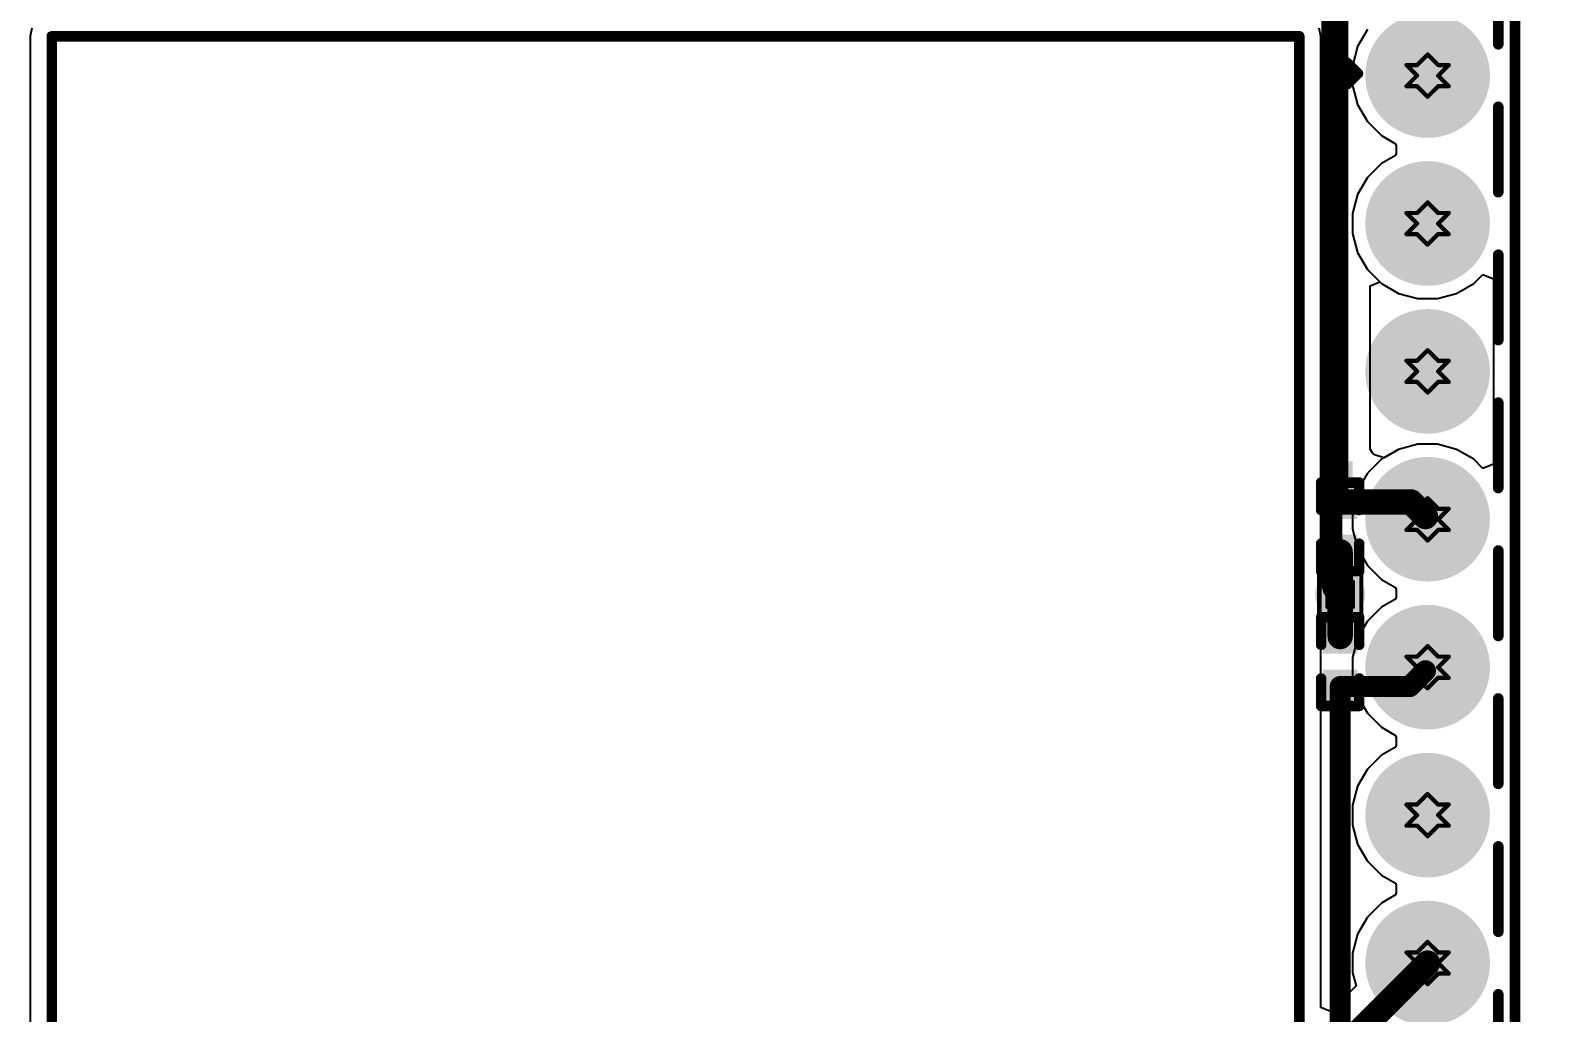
# Model space of a CAD drawing. Header units: inches. Extents: x 0 to 355, y -10 to 78.
# Drawn here: x 54.39 to 72.6, y 12.44 to 24.26 of the extents above; entities that cross this region are included whole.
import ezdxf

# ---------------------------------------------------------------- set-up
doc = ezdxf.new("R2010")
doc.units = ezdxf.units.IN
for name, color, linetype in [('Board Outline', 216, 'Continuous'), ('Bottom Layer', 5, 'Continuous'), ('Bottom Solder', 6, 'Continuous'), ('Drill Drawing', 1, 'Continuous'), ('Multi-Layer', 9, 'Continuous'), ('Pad Holes', 156, 'Continuous'), ('Top Layer', 1, 'Continuous'), ('Top Overlay', 2, 'Continuous'), ('Top Paste', 8, 'Continuous'), ('Top Solder', 216, 'Continuous'), ('Via Holes', 16, 'Continuous')]:
    doc.layers.add(name, color=color, linetype=linetype)
doc.styles.add('Arial', font='', dxfattribs={"height": 0.2})
doc.styles.get('Arial').set_extended_font_data('Arial')

# ---------------------------------------------------------------- blocks, each defined once
blk = doc.blocks.new('PAW3395DM_21')
at = {"layer": 'Bottom Layer'}
h = blk.add_hatch(color=5, dxfattribs=at)
edge = h.paths.add_edge_path()
edge.add_arc((-5.35, 6.675), 0.7, 0, 360)
h = blk.add_hatch(color=5, dxfattribs=at)
edge = h.paths.add_edge_path()
edge.add_arc((5.35, 5.785), 0.7, 0, 360)
h = blk.add_hatch(color=5, dxfattribs=at)
edge = h.paths.add_edge_path()
edge.add_arc((-5.35, 4.895), 0.7, 0, 360)
h = blk.add_hatch(color=5, dxfattribs=at)
edge = h.paths.add_edge_path()
edge.add_arc((5.35, 4.005), 0.7, 0, 360)
h = blk.add_hatch(color=5, dxfattribs=at)
edge = h.paths.add_edge_path()
edge.add_arc((-5.35, 3.115), 0.7, 0, 360)
h = blk.add_hatch(color=5, dxfattribs=at)
edge = h.paths.add_edge_path()
edge.add_arc((5.35, 2.225), 0.7, 0, 360)
h = blk.add_hatch(color=5, dxfattribs=at)
edge = h.paths.add_edge_path()
edge.add_arc((-5.35, 1.335), 0.7, 0, 360)
h = blk.add_hatch(color=5, dxfattribs=at)
edge = h.paths.add_edge_path()
edge.add_arc((5.35, 0.445), 0.7, 0, 360)
h = blk.add_hatch(color=5, dxfattribs=at)
edge = h.paths.add_edge_path()
edge.add_arc((-5.35, -0.445), 0.7, 0, 360)
h = blk.add_hatch(color=5, dxfattribs=at)
edge = h.paths.add_edge_path()
edge.add_arc((5.35, -1.335), 0.7, 0, 360)
h = blk.add_hatch(color=5, dxfattribs=at)
edge = h.paths.add_edge_path()
edge.add_arc((-5.35, -2.225), 0.7, 0, 360)
h = blk.add_hatch(color=5, dxfattribs=at)
edge = h.paths.add_edge_path()
edge.add_arc((5.35, -3.115), 0.7, 0, 360)
h = blk.add_hatch(color=5, dxfattribs=at)
edge = h.paths.add_edge_path()
edge.add_arc((-5.35, -4.005), 0.7, 0, 360)
h = blk.add_hatch(color=5, dxfattribs=at)
edge = h.paths.add_edge_path()
edge.add_arc((5.35, -4.895), 0.7, 0, 360)
h = blk.add_hatch(color=5, dxfattribs=at)
edge = h.paths.add_edge_path()
edge.add_arc((-5.35, -5.785), 0.7, 0, 360)
h = blk.add_hatch(color=5, dxfattribs=at)
edge = h.paths.add_edge_path()
edge.add_arc((5.35, -6.675), 0.7, 0, 360)
at = {"layer": 'Bottom Solder'}
h = blk.add_hatch(color=6, dxfattribs=at)
edge = h.paths.add_edge_path()
edge.add_arc((-5.35, 6.675), 0.75, 0, 360)
h = blk.add_hatch(color=6, dxfattribs=at)
edge = h.paths.add_edge_path()
edge.add_arc((5.35, 5.785), 0.75, 0, 360)
h = blk.add_hatch(color=6, dxfattribs=at)
edge = h.paths.add_edge_path()
edge.add_arc((-5.35, 4.895), 0.75, 0, 360)
h = blk.add_hatch(color=6, dxfattribs=at)
edge = h.paths.add_edge_path()
edge.add_arc((5.35, 4.005), 0.75, 0, 360)
h = blk.add_hatch(color=6, dxfattribs=at)
edge = h.paths.add_edge_path()
edge.add_arc((-5.35, 3.115), 0.75, 0, 360)
h = blk.add_hatch(color=6, dxfattribs=at)
edge = h.paths.add_edge_path()
edge.add_arc((5.35, 2.225), 0.75, 0, 360)
h = blk.add_hatch(color=6, dxfattribs=at)
edge = h.paths.add_edge_path()
edge.add_arc((-5.35, 1.335), 0.75, 0, 360)
h = blk.add_hatch(color=6, dxfattribs=at)
edge = h.paths.add_edge_path()
edge.add_arc((5.35, 0.445), 0.75, 0, 360)
h = blk.add_hatch(color=6, dxfattribs=at)
edge = h.paths.add_edge_path()
edge.add_arc((-5.35, -0.445), 0.75, 0, 360)
h = blk.add_hatch(color=6, dxfattribs=at)
edge = h.paths.add_edge_path()
edge.add_arc((5.35, -1.335), 0.75, 0, 360)
h = blk.add_hatch(color=6, dxfattribs=at)
edge = h.paths.add_edge_path()
edge.add_arc((-5.35, -2.225), 0.75, 0, 360)
h = blk.add_hatch(color=6, dxfattribs=at)
edge = h.paths.add_edge_path()
edge.add_arc((5.35, -3.115), 0.75, 0, 360)
h = blk.add_hatch(color=6, dxfattribs=at)
edge = h.paths.add_edge_path()
edge.add_arc((-5.35, -4.005), 0.75, 0, 360)
h = blk.add_hatch(color=6, dxfattribs=at)
edge = h.paths.add_edge_path()
edge.add_arc((5.35, -4.895), 0.75, 0, 360)
h = blk.add_hatch(color=6, dxfattribs=at)
edge = h.paths.add_edge_path()
edge.add_arc((-5.35, -5.785), 0.75, 0, 360)
h = blk.add_hatch(color=6, dxfattribs=at)
edge = h.paths.add_edge_path()
edge.add_arc((5.35, -6.675), 0.75, 0, 360)
at = {"layer": 'Multi-Layer'}
h = blk.add_hatch(color=9, dxfattribs=at)
edge = h.paths.add_edge_path()
edge.add_arc((-5.35, 6.675), 0.7, 0, 360)
h = blk.add_hatch(color=9, dxfattribs=at)
edge = h.paths.add_edge_path()
edge.add_arc((5.35, 5.785), 0.7, 0, 360)
h = blk.add_hatch(color=9, dxfattribs=at)
edge = h.paths.add_edge_path()
edge.add_arc((-5.35, 4.895), 0.7, 0, 360)
h = blk.add_hatch(color=9, dxfattribs=at)
edge = h.paths.add_edge_path()
edge.add_arc((5.35, 4.005), 0.7, 0, 360)
h = blk.add_hatch(color=9, dxfattribs=at)
edge = h.paths.add_edge_path()
edge.add_arc((-5.35, 3.115), 0.7, 0, 360)
h = blk.add_hatch(color=9, dxfattribs=at)
edge = h.paths.add_edge_path()
edge.add_arc((5.35, 2.225), 0.7, 0, 360)
h = blk.add_hatch(color=9, dxfattribs=at)
edge = h.paths.add_edge_path()
edge.add_arc((-5.35, 1.335), 0.7, 0, 360)
h = blk.add_hatch(color=9, dxfattribs=at)
edge = h.paths.add_edge_path()
edge.add_arc((5.35, 0.445), 0.7, 0, 360)
h = blk.add_hatch(color=9, dxfattribs=at)
edge = h.paths.add_edge_path()
edge.add_arc((-5.35, -0.445), 0.7, 0, 360)
h = blk.add_hatch(color=9, dxfattribs=at)
edge = h.paths.add_edge_path()
edge.add_arc((5.35, -1.335), 0.7, 0, 360)
h = blk.add_hatch(color=9, dxfattribs=at)
edge = h.paths.add_edge_path()
edge.add_arc((-5.35, -2.225), 0.7, 0, 360)
h = blk.add_hatch(color=9, dxfattribs=at)
edge = h.paths.add_edge_path()
edge.add_arc((5.35, -3.115), 0.7, 0, 360)
h = blk.add_hatch(color=9, dxfattribs=at)
edge = h.paths.add_edge_path()
edge.add_arc((-5.35, -4.005), 0.7, 0, 360)
h = blk.add_hatch(color=9, dxfattribs=at)
edge = h.paths.add_edge_path()
edge.add_arc((5.35, -4.895), 0.7, 0, 360)
h = blk.add_hatch(color=9, dxfattribs=at)
edge = h.paths.add_edge_path()
edge.add_arc((-5.35, -5.785), 0.7, 0, 360)
h = blk.add_hatch(color=9, dxfattribs=at)
edge = h.paths.add_edge_path()
edge.add_arc((5.35, -6.675), 0.7, 0, 360)
at = {"layer": 'Pad Holes'}
h = blk.add_hatch(color=7, dxfattribs=at)
edge = h.paths.add_edge_path()
edge.add_arc((-5.35, 6.675), 0.35, 0, 360)
h = blk.add_hatch(color=7, dxfattribs=at)
edge = h.paths.add_edge_path()
edge.add_arc((5.35, 5.785), 0.35, 0, 360)
h = blk.add_hatch(color=7, dxfattribs=at)
edge = h.paths.add_edge_path()
edge.add_arc((-5.35, 4.895), 0.35, 0, 360)
h = blk.add_hatch(color=7, dxfattribs=at)
edge = h.paths.add_edge_path()
edge.add_arc((5.35, 4.005), 0.35, 0, 360)
h = blk.add_hatch(color=7, dxfattribs=at)
edge = h.paths.add_edge_path()
edge.add_arc((-5.35, 3.115), 0.35, 0, 360)
h = blk.add_hatch(color=7, dxfattribs=at)
edge = h.paths.add_edge_path()
edge.add_arc((5.35, 2.225), 0.35, 0, 360)
h = blk.add_hatch(color=7, dxfattribs=at)
edge = h.paths.add_edge_path()
edge.add_arc((-5.35, 1.335), 0.35, 0, 360)
h = blk.add_hatch(color=7, dxfattribs=at)
edge = h.paths.add_edge_path()
edge.add_arc((5.35, 0.445), 0.35, 0, 360)
h = blk.add_hatch(color=7, dxfattribs=at)
edge = h.paths.add_edge_path()
edge.add_arc((-5.35, -0.445), 0.35, 0, 360)
h = blk.add_hatch(color=7, dxfattribs=at)
edge = h.paths.add_edge_path()
edge.add_arc((5.35, -1.335), 0.35, 0, 360)
h = blk.add_hatch(color=7, dxfattribs=at)
edge = h.paths.add_edge_path()
edge.add_arc((-5.35, -2.225), 0.35, 0, 360)
h = blk.add_hatch(color=7, dxfattribs=at)
edge = h.paths.add_edge_path()
edge.add_arc((5.35, -3.115), 0.35, 0, 360)
h = blk.add_hatch(color=7, dxfattribs=at)
edge = h.paths.add_edge_path()
edge.add_arc((-5.35, -4.005), 0.35, 0, 360)
h = blk.add_hatch(color=7, dxfattribs=at)
edge = h.paths.add_edge_path()
edge.add_arc((5.35, -4.895), 0.35, 0, 360)
h = blk.add_hatch(color=7, dxfattribs=at)
edge = h.paths.add_edge_path()
edge.add_arc((-5.35, -5.785), 0.35, 0, 360)
h = blk.add_hatch(color=7, dxfattribs=at)
edge = h.paths.add_edge_path()
edge.add_arc((5.35, -6.675), 0.35, 0, 360)
at = {"layer": 'Top Layer'}
h = blk.add_hatch(color=1, dxfattribs=at)
edge = h.paths.add_edge_path()
edge.add_arc((-5.35, 6.675), 0.7, 0, 360)
h = blk.add_hatch(color=1, dxfattribs=at)
edge = h.paths.add_edge_path()
edge.add_arc((5.35, 5.785), 0.7, 0, 360)
h = blk.add_hatch(color=1, dxfattribs=at)
edge = h.paths.add_edge_path()
edge.add_arc((-5.35, 4.895), 0.7, 0, 360)
h = blk.add_hatch(color=1, dxfattribs=at)
edge = h.paths.add_edge_path()
edge.add_arc((5.35, 4.005), 0.7, 0, 360)
h = blk.add_hatch(color=1, dxfattribs=at)
edge = h.paths.add_edge_path()
edge.add_arc((-5.35, 3.115), 0.7, 0, 360)
h = blk.add_hatch(color=1, dxfattribs=at)
edge = h.paths.add_edge_path()
edge.add_arc((5.35, 2.225), 0.7, 0, 360)
h = blk.add_hatch(color=1, dxfattribs=at)
edge = h.paths.add_edge_path()
edge.add_arc((-5.35, 1.335), 0.7, 0, 360)
h = blk.add_hatch(color=1, dxfattribs=at)
edge = h.paths.add_edge_path()
edge.add_arc((5.35, 0.445), 0.7, 0, 360)
h = blk.add_hatch(color=1, dxfattribs=at)
edge = h.paths.add_edge_path()
edge.add_arc((-5.35, -0.445), 0.7, 0, 360)
h = blk.add_hatch(color=1, dxfattribs=at)
edge = h.paths.add_edge_path()
edge.add_arc((5.35, -1.335), 0.7, 0, 360)
h = blk.add_hatch(color=1, dxfattribs=at)
edge = h.paths.add_edge_path()
edge.add_arc((-5.35, -2.225), 0.7, 0, 360)
h = blk.add_hatch(color=1, dxfattribs=at)
edge = h.paths.add_edge_path()
edge.add_arc((5.35, -3.115), 0.7, 0, 360)
h = blk.add_hatch(color=1, dxfattribs=at)
edge = h.paths.add_edge_path()
edge.add_arc((-5.35, -4.005), 0.7, 0, 360)
h = blk.add_hatch(color=1, dxfattribs=at)
edge = h.paths.add_edge_path()
edge.add_arc((5.35, -4.895), 0.7, 0, 360)
h = blk.add_hatch(color=1, dxfattribs=at)
edge = h.paths.add_edge_path()
edge.add_arc((-5.35, -5.785), 0.7, 0, 360)
h = blk.add_hatch(color=1, dxfattribs=at)
edge = h.paths.add_edge_path()
edge.add_arc((5.35, -6.675), 0.7, 0, 360)
at = {"layer": 'Top Solder'}
h = blk.add_hatch(color=216, dxfattribs=at)
edge = h.paths.add_edge_path()
edge.add_arc((-5.35, 6.675), 0.75, 0, 360)
h = blk.add_hatch(color=216, dxfattribs=at)
edge = h.paths.add_edge_path()
edge.add_arc((5.35, 5.785), 0.75, 0, 360)
h = blk.add_hatch(color=216, dxfattribs=at)
edge = h.paths.add_edge_path()
edge.add_arc((-5.35, 4.895), 0.75, 0, 360)
h = blk.add_hatch(color=216, dxfattribs=at)
edge = h.paths.add_edge_path()
edge.add_arc((5.35, 4.005), 0.75, 0, 360)
h = blk.add_hatch(color=216, dxfattribs=at)
edge = h.paths.add_edge_path()
edge.add_arc((-5.35, 3.115), 0.75, 0, 360)
h = blk.add_hatch(color=216, dxfattribs=at)
edge = h.paths.add_edge_path()
edge.add_arc((5.35, 2.225), 0.75, 0, 360)
h = blk.add_hatch(color=216, dxfattribs=at)
edge = h.paths.add_edge_path()
edge.add_arc((-5.35, 1.335), 0.75, 0, 360)
h = blk.add_hatch(color=216, dxfattribs=at)
edge = h.paths.add_edge_path()
edge.add_arc((5.35, 0.445), 0.75, 0, 360)
h = blk.add_hatch(color=216, dxfattribs=at)
edge = h.paths.add_edge_path()
edge.add_arc((-5.35, -0.445), 0.75, 0, 360)
h = blk.add_hatch(color=216, dxfattribs=at)
edge = h.paths.add_edge_path()
edge.add_arc((5.35, -1.335), 0.75, 0, 360)
h = blk.add_hatch(color=216, dxfattribs=at)
edge = h.paths.add_edge_path()
edge.add_arc((-5.35, -2.225), 0.75, 0, 360)
h = blk.add_hatch(color=216, dxfattribs=at)
edge = h.paths.add_edge_path()
edge.add_arc((5.35, -3.115), 0.75, 0, 360)
h = blk.add_hatch(color=216, dxfattribs=at)
edge = h.paths.add_edge_path()
edge.add_arc((-5.35, -4.005), 0.75, 0, 360)
h = blk.add_hatch(color=216, dxfattribs=at)
edge = h.paths.add_edge_path()
edge.add_arc((5.35, -4.895), 0.75, 0, 360)
h = blk.add_hatch(color=216, dxfattribs=at)
edge = h.paths.add_edge_path()
edge.add_arc((-5.35, -5.785), 0.75, 0, 360)
h = blk.add_hatch(color=216, dxfattribs=at)
edge = h.paths.add_edge_path()
edge.add_arc((5.35, -6.675), 0.75, 0, 360)
at = {"layer": 'Top Overlay', "const_width": 0.127}
for points in [[(-4.5, 8.1), (4.5, 8.1)], [(-4.5, 7.051), (-4.5, 8.1)], [(4.5, 6.161), (4.5, 8.1)], [(-6.315, 6.827), (-6.188, 6.7)], [(-6.315, 6.573), (-6.315, 6.827)], [(-6.315, 6.573), (-6.188, 6.7)], [(-4.5, 5.271), (-4.5, 6.299)], [(4.5, 4.381), (4.5, 5.408)], [(-4.5, 3.491), (-4.5, 4.519)], [(4.5, 2.601), (4.5, 3.629)], [(-4.5, 1.711), (-4.5, 2.739)], [(4.5, 0.821), (4.5, 1.849)], [(-4.5, -0.069), (-4.5, 0.959)], [(4.5, -0.959), (4.5, 0.069)], [(-4.5, -1.849), (-4.5, -0.821)], [(4.5, -2.739), (4.5, -1.711)], [(-4.5, -3.629), (-4.5, -2.601)], [(4.5, -4.519), (4.5, -3.491)], [(-4.5, -5.409), (-4.5, -4.381)], [(4.5, -6.299), (4.5, -5.271)], [(-4.5, -8.1), (-4.5, -6.161)], [(4.5, -8.1), (4.5, -7.051)], [(-4.5, -8.1), (4.5, -8.1)]]:
    blk.add_lwpolyline(points, dxfattribs=at)
at = {"layer": 'Top Overlay', "const_width": 0.0635}
for points in [[(-4.532, 8.1, 1), (-4.468, 8.1, 1)], [(-4.532, 8.1, 1), (-4.468, 8.1, 1)], [(4.468, 8.1, 1), (4.532, 8.1, 1)], [(4.468, 8.1, 1), (4.532, 8.1, 1)], [(-4.532, 7.051, 1), (-4.468, 7.051, 1)], [(-6.347, 6.827, 1), (-6.283, 6.827, 1)], [(-6.347, 6.827, 1), (-6.283, 6.827, 1)], [(-6.22, 6.7, 1), (-6.156, 6.7, 1)], [(-6.22, 6.7, 1), (-6.156, 6.7, 1)], [(-6.347, 6.573, 1), (-6.283, 6.573, 1)], [(-6.347, 6.573, 1), (-6.283, 6.573, 1)], [(-4.532, 6.299, 1), (-4.468, 6.299, 1)], [(4.468, 6.161, 1), (4.532, 6.161, 1)], [(4.468, 5.408, 1), (4.532, 5.408, 1)], [(-4.532, 5.271, 1), (-4.468, 5.271, 1)], [(-4.532, 4.519, 1), (-4.468, 4.519, 1)], [(4.468, 4.381, 1), (4.532, 4.381, 1)], [(4.468, 3.629, 1), (4.532, 3.629, 1)], [(-4.532, 3.491, 1), (-4.468, 3.491, 1)], [(-4.532, 2.739, 1), (-4.468, 2.739, 1)], [(4.468, 2.601, 1), (4.532, 2.601, 1)], [(4.468, 1.849, 1), (4.532, 1.849, 1)], [(-4.532, 1.711, 1), (-4.468, 1.711, 1)], [(-4.532, 0.959, 1), (-4.468, 0.959, 1)], [(4.468, 0.821, 1), (4.532, 0.821, 1)], [(4.468, 0.069, 1), (4.532, 0.069, 1)], [(-4.532, -0.069, 1), (-4.468, -0.069, 1)], [(-4.532, -0.821, 1), (-4.468, -0.821, 1)], [(4.468, -0.959, 1), (4.532, -0.959, 1)], [(-4.532, -1.849, 1), (-4.468, -1.849, 1)], [(4.468, -1.711, 1), (4.532, -1.711, 1)], [(-4.532, -2.601, 1), (-4.468, -2.601, 1)], [(4.468, -2.739, 1), (4.532, -2.739, 1)], [(4.468, -3.491, 1), (4.532, -3.491, 1)], [(-4.532, -3.629, 1), (-4.468, -3.629, 1)], [(-4.532, -4.381, 1), (-4.468, -4.381, 1)], [(4.468, -4.519, 1), (4.532, -4.519, 1)], [(4.468, -5.271, 1), (4.532, -5.271, 1)], [(-4.532, -5.409, 1), (-4.468, -5.409, 1)], [(-4.532, -6.161, 1), (-4.468, -6.161, 1)], [(4.468, -6.299, 1), (4.532, -6.299, 1)], [(4.468, -7.051, 1), (4.532, -7.051, 1)], [(-4.532, -8.1, 1), (-4.468, -8.1, 1)], [(-4.532, -8.1, 1), (-4.468, -8.1, 1)], [(4.468, -8.1, 1), (4.532, -8.1, 1)], [(4.468, -8.1, 1), (4.532, -8.1, 1)]]:
    blk.add_lwpolyline(points, format="xyb", close=True, dxfattribs=at)
at = {"layer": 'Top Overlay', "style": 'Arial'}
blk.add_text('1', height=0.6, dxfattribs=at).set_placement((-4.941, 7.443))
blk = doc.blocks.new('CAP_0201_107')
at = {"layer": 'Top Layer'}
for points in [[(-0.45, 0.15), (-0.15, 0.15), (-0.15, -0.15), (-0.45, -0.15)], [(0.15, 0.15), (0.45, 0.15), (0.45, -0.15), (0.15, -0.15)]]:
    blk.add_hatch(color=1, dxfattribs=at).paths.add_polyline_path(points)
at = {"layer": 'Top Paste'}
for points in [[(-0.45, 0.15), (-0.15, 0.15), (-0.15, -0.15), (-0.45, -0.15)], [(0.15, 0.15), (0.45, 0.15), (0.45, -0.15), (0.15, -0.15)]]:
    blk.add_hatch(color=8, dxfattribs=at).paths.add_polyline_path(points)
at = {"layer": 'Top Solder'}
for points in [[(-0.505, 0.205), (-0.095, 0.205), (-0.095, -0.205), (-0.505, -0.205)], [(0.095, 0.205), (0.505, 0.205), (0.505, -0.205), (0.095, -0.205)]]:
    blk.add_hatch(color=216, dxfattribs=at).paths.add_polyline_path(points)
at = {"layer": 'Top Overlay', "const_width": 0.127}
for points in [[(-0.533, -0.229), (-0.533, 0.229)], [(-0.203, 0.229), (-0.533, 0.229)], [(0.533, 0.229), (0.203, 0.229)], [(0.533, -0.229), (0.533, 0.229)], [(-0.203, -0.229), (-0.533, -0.229)], [(0.533, -0.229), (0.203, -0.229)]]:
    blk.add_lwpolyline(points, dxfattribs=at)
at = {"layer": 'Top Overlay', "const_width": 0.0635}
for points in [[(-0.565, 0.229, 1), (-0.502, 0.229, 1)], [(-0.565, 0.229, 1), (-0.502, 0.229, 1)], [(-0.235, 0.229, 1), (-0.171, 0.229, 1)], [(0.171, 0.229, 1), (0.235, 0.229, 1)], [(0.502, 0.229, 1), (0.565, 0.229, 1)], [(0.502, 0.229, 1), (0.565, 0.229, 1)], [(-0.565, -0.229, 1), (-0.502, -0.229, 1)], [(-0.565, -0.229, 1), (-0.502, -0.229, 1)], [(-0.235, -0.229, 1), (-0.171, -0.229, 1)], [(0.171, -0.229, 1), (0.235, -0.229, 1)], [(0.502, -0.229, 1), (0.565, -0.229, 1)], [(0.502, -0.229, 1), (0.565, -0.229, 1)]]:
    blk.add_lwpolyline(points, format="xyb", close=True, dxfattribs=at)
blk = doc.blocks.new('CAP_0201_112')
at = {"layer": 'Top Layer'}
for points in [[(-0.45, 0.15), (-0.15, 0.15), (-0.15, -0.15), (-0.45, -0.15)], [(0.15, 0.15), (0.45, 0.15), (0.45, -0.15), (0.15, -0.15)]]:
    blk.add_hatch(color=1, dxfattribs=at).paths.add_polyline_path(points)
at = {"layer": 'Top Paste'}
for points in [[(-0.45, 0.15), (-0.15, 0.15), (-0.15, -0.15), (-0.45, -0.15)], [(0.15, 0.15), (0.45, 0.15), (0.45, -0.15), (0.15, -0.15)]]:
    blk.add_hatch(color=8, dxfattribs=at).paths.add_polyline_path(points)
at = {"layer": 'Top Solder'}
for points in [[(-0.505, 0.205), (-0.095, 0.205), (-0.095, -0.205), (-0.505, -0.205)], [(0.095, 0.205), (0.505, 0.205), (0.505, -0.205), (0.095, -0.205)]]:
    blk.add_hatch(color=216, dxfattribs=at).paths.add_polyline_path(points)
at = {"layer": 'Top Overlay', "const_width": 0.127}
for points in [[(-0.533, 0.229), (-0.533, -0.229)], [(-0.533, 0.229), (-0.203, 0.229)], [(0.203, 0.229), (0.533, 0.229)], [(0.533, 0.229), (0.533, -0.229)], [(-0.533, -0.229), (-0.203, -0.229)], [(0.203, -0.229), (0.533, -0.229)]]:
    blk.add_lwpolyline(points, dxfattribs=at)
at = {"layer": 'Top Overlay', "const_width": 0.0635}
for points in [[(-0.565, 0.229, 1), (-0.502, 0.229, 1)], [(-0.565, 0.229, 1), (-0.502, 0.229, 1)], [(-0.235, 0.229, 1), (-0.171, 0.229, 1)], [(0.171, 0.229, 1), (0.235, 0.229, 1)], [(0.502, 0.229, 1), (0.565, 0.229, 1)], [(0.502, 0.229, 1), (0.565, 0.229, 1)], [(-0.565, -0.229, 1), (-0.502, -0.229, 1)], [(-0.565, -0.229, 1), (-0.502, -0.229, 1)], [(-0.235, -0.229, 1), (-0.171, -0.229, 1)], [(0.171, -0.229, 1), (0.235, -0.229, 1)], [(0.502, -0.229, 1), (0.565, -0.229, 1)], [(0.502, -0.229, 1), (0.565, -0.229, 1)]]:
    blk.add_lwpolyline(points, format="xyb", close=True, dxfattribs=at)

msp = doc.modelspace()

# ---------------------------------------------------------------- hatches: boundary and pattern name
at = {"layer": 'Bottom Layer'}
msp.add_hatch(color=5, dxfattribs=at).paths.add_polyline_path([(69.923, 17.222), (70.329, 17.222), (70.329, 17.954), (69.923, 17.954)])
h = msp.add_hatch(color=5, dxfattribs=at)
edge = h.paths.add_edge_path()
edge.add_arc((70.151, 17.476), 0.3, 0, 360)
at = {"layer": 'Top Layer'}
msp.add_hatch(color=1, dxfattribs=at).paths.add_polyline_path([(69.94, 18.438), (70.301, 18.438), (70.301, 19.078), (69.94, 19.078)])
h = msp.add_hatch(color=1, dxfattribs=at)
edge = h.paths.add_edge_path()
edge.add_arc((70.151, 17.476), 0.3, 0, 360)
at = {"layer": 'Via Holes'}
h = msp.add_hatch(color=7, dxfattribs=at)
edge = h.paths.add_edge_path()
edge.add_arc((70.151, 17.476), 0.15, 0, 360)

# ---------------------------------------------------------------- linework, layer by layer
at = {"layer": 'Board Outline', "const_width": 0.127}
for points in [[(72.253, 8.642), (72.253, 25.445)], [(54.653, 11.391), (54.653, 24.191)], [(54.653, 24.191), (69.659, 24.191)], [(69.659, 11.391), (69.659, 24.191)]]:
    msp.add_lwpolyline(points, dxfattribs=at)
at = {"layer": 'Board Outline', "const_width": 0.0635}
for points in [[(54.621, 24.191, 1), (54.685, 24.191, 1)], [(54.621, 24.191, 1), (54.685, 24.191, 1)], [(69.627, 24.191, 1), (69.691, 24.191, 1)], [(69.627, 24.191, 1), (69.691, 24.191, 1)]]:
    msp.add_lwpolyline(points, format="xyb", close=True, dxfattribs=at)
at = {"layer": 'Bottom Layer'}
for p, q in [((69.918, 24.191), (69.898, 24.29)), ((70.48, 24.273), (70.361, 24.067)), ((69.918, 12.505), (69.918, 24.191)), ((70.361, 24.067), (70.3, 23.837)), ((70.3, 23.837), (70.3, 23.6)), ((70.3, 23.6), (70.361, 23.37)), ((70.361, 23.37), (70.48, 23.164)), ((70.48, 23.164), (70.648, 22.996)), ((70.648, 22.996), (70.816, 22.899)), ((70.816, 22.758), (70.648, 22.661)), ((70.816, 22.899), (70.824, 22.875)), ((70.824, 22.782), (70.816, 22.758)), ((70.824, 22.875), (70.824, 22.782)), ((70.648, 22.661), (70.48, 22.493)), ((70.48, 22.493), (70.361, 22.287)), ((70.361, 22.287), (70.3, 22.057)), ((70.3, 22.057), (70.3, 21.82)), ((70.3, 21.82), (70.361, 21.59)), ((70.361, 21.59), (70.48, 21.384)), ((70.48, 21.384), (70.648, 21.216)), ((71.758, 21.216), (71.867, 21.325)), ((71.867, 21.325), (71.994, 21.273)), ((70.648, 21.216), (70.854, 21.097)), ((71.552, 21.097), (71.758, 21.216)), ((71.994, 21.273), (71.994, 19.044)), ((70.854, 21.097), (71.084, 21.035)), ((71.084, 21.035), (71.322, 21.035)), ((71.322, 21.035), (71.552, 21.097)), ((70.854, 19.22), (70.648, 19.101)), ((71.084, 19.282), (70.854, 19.22)), ((71.322, 19.282), (71.084, 19.282)), ((71.552, 19.22), (71.322, 19.282)), ((71.758, 19.101), (71.552, 19.22)), ((70.648, 19.101), (70.48, 18.933)), ((71.867, 18.992), (71.758, 19.101)), ((71.994, 19.044), (71.867, 18.992)), ((70.48, 18.933), (70.361, 18.727)), ((70.361, 18.727), (70.3, 18.497)), ((70.3, 18.497), (70.3, 18.26)), ((70.3, 18.26), (70.361, 18.03)), ((70.361, 18.03), (70.48, 17.824)), ((70.48, 17.824), (70.648, 17.656)), ((70.648, 17.656), (70.816, 17.559)), ((70.816, 17.559), (70.824, 17.535)), ((70.824, 17.535), (70.824, 17.442)), ((70.648, 17.321), (70.48, 17.153)), ((70.816, 17.418), (70.648, 17.321)), ((70.824, 17.442), (70.816, 17.418)), ((70.48, 17.153), (70.361, 16.947)), ((70.361, 16.947), (70.3, 16.717)), ((70.3, 16.717), (70.3, 16.48)), ((70.3, 16.48), (70.361, 16.25)), ((70.361, 16.25), (70.48, 16.044)), ((70.48, 16.044), (70.648, 15.876)), ((70.648, 15.876), (70.816, 15.779)), ((70.816, 15.779), (70.824, 15.755)), ((70.824, 15.662), (70.816, 15.638)), ((70.824, 15.755), (70.824, 15.662)), ((70.648, 15.541), (70.48, 15.373)), ((70.816, 15.638), (70.648, 15.541)), ((70.48, 15.373), (70.361, 15.167)), ((70.361, 15.167), (70.3, 14.937)), ((70.3, 14.937), (70.3, 14.7)), ((70.3, 14.7), (70.361, 14.47)), ((70.361, 14.47), (70.48, 14.264)), ((70.48, 14.264), (70.648, 14.096)), ((70.648, 14.096), (70.816, 13.999)), ((70.816, 13.858), (70.648, 13.761)), ((70.816, 13.999), (70.824, 13.975)), ((70.824, 13.882), (70.816, 13.858)), ((70.824, 13.975), (70.824, 13.882)), ((70.648, 13.761), (70.48, 13.593)), ((70.48, 13.593), (70.361, 13.387)), ((70.361, 13.387), (70.3, 13.157)), ((70.3, 13.157), (70.3, 12.92)), ((70.342, 12.763), (70.035, 12.457)), ((70.3, 12.92), (70.342, 12.763)), ((70.035, 12.457), (69.918, 12.505))]:
    msp.add_line(p, q, dxfattribs=at)
for points, const_width in [([(70.051, 17.595), (70.051, 24.533)], 0.254), ([(70.051, 17.595), (70.066, 17.58)], 0.254), ([(70.066, 17.543), (70.066, 17.58)], 0.254), ([(70.066, 17.543), (70.133, 17.476)], 0.254), ([(70.133, 17.476), (70.151, 17.476)], 0.254), ([(70.052, 11.888), (71.203, 13.039)], 0.305)]:
    msp.add_lwpolyline(points, dxfattribs=dict(at, const_width=const_width))
for points, const_width in [([(69.988, 17.595, 1), (70.115, 17.595, 1)], 0.127), ([(69.988, 17.595, 1), (70.115, 17.595, 1)], 0.127), ([(70.003, 17.58, 1), (70.13, 17.58, 1)], 0.127), ([(70.003, 17.58, 1), (70.13, 17.58, 1)], 0.127), ([(70.003, 17.543, 1), (70.13, 17.543, 1)], 0.127), ([(70.003, 17.543, 1), (70.13, 17.543, 1)], 0.127), ([(70.07, 17.476, 1), (70.197, 17.476, 1)], 0.127), ([(70.07, 17.476, 1), (70.197, 17.476, 1)], 0.127), ([(70.088, 17.476, 1), (70.215, 17.476, 1)], 0.127), ([(71.127, 13.039, 1), (71.279, 13.039, 1)], 0.152)]:
    msp.add_lwpolyline(points, format="xyb", close=True, dxfattribs=dict(at, const_width=const_width))
at = {"layer": 'Drill Drawing', "const_width": 0.0508}
for points in [[(70.949, 23.845), (71.076, 23.718)], [(70.949, 23.845), (71.076, 23.845)], [(71.076, 23.845), (71.203, 23.972)], [(71.203, 23.972), (71.33, 23.845)], [(71.33, 23.845), (71.457, 23.845)], [(71.33, 23.718), (71.457, 23.845)], [(70.949, 23.591), (71.076, 23.718)], [(71.33, 23.718), (71.457, 23.591)], [(70.949, 23.591), (71.076, 23.591)], [(71.076, 23.591), (71.203, 23.464)], [(71.203, 23.464), (71.33, 23.591)], [(71.33, 23.591), (71.457, 23.591)], [(71.076, 22.065), (71.203, 22.192)], [(71.203, 22.192), (71.33, 22.065)], [(70.949, 22.065), (71.076, 21.938)], [(70.949, 22.065), (71.076, 22.065)], [(71.33, 22.065), (71.457, 22.065)], [(71.33, 21.938), (71.457, 22.065)], [(70.949, 21.811), (71.076, 21.938)], [(71.33, 21.938), (71.457, 21.811)], [(70.949, 21.811), (71.076, 21.811)], [(71.076, 21.811), (71.203, 21.684)], [(71.203, 21.684), (71.33, 21.811)], [(71.33, 21.811), (71.457, 21.811)], [(71.076, 20.286), (71.203, 20.413)], [(71.203, 20.413), (71.33, 20.286)], [(70.949, 20.286), (71.076, 20.159)], [(70.949, 20.286), (71.076, 20.286)], [(71.33, 20.286), (71.457, 20.286)], [(71.33, 20.159), (71.457, 20.286)], [(70.949, 20.032), (71.076, 20.159)], [(70.949, 20.032), (71.076, 20.032)], [(71.076, 20.032), (71.203, 19.905)], [(71.203, 19.905), (71.33, 20.032)], [(71.33, 20.159), (71.457, 20.032)], [(71.33, 20.032), (71.457, 20.032)], [(71.076, 18.505), (71.203, 18.632)], [(71.203, 18.632), (71.33, 18.505)], [(70.949, 18.505), (71.076, 18.378)], [(70.949, 18.505), (71.076, 18.505)], [(70.949, 18.251), (71.076, 18.378)], [(71.33, 18.505), (71.457, 18.505)], [(71.33, 18.378), (71.457, 18.505)], [(71.33, 18.378), (71.457, 18.251)], [(70.949, 18.251), (71.076, 18.251)], [(71.076, 18.251), (71.203, 18.124)], [(71.203, 18.124), (71.33, 18.251)], [(71.33, 18.251), (71.457, 18.251)], [(69.897, 17.73), (70.405, 17.73)], [(69.897, 17.222), (69.897, 17.73)], [(70.405, 17.222), (70.405, 17.73)], [(69.999, 17.628), (70.304, 17.628)], [(69.999, 17.323), (69.999, 17.628)], [(70.304, 17.323), (70.304, 17.628)], [(69.999, 17.323), (70.304, 17.323)], [(69.897, 17.222), (70.405, 17.222)], [(70.949, 16.726), (71.076, 16.599)], [(70.949, 16.726), (71.076, 16.726)], [(71.076, 16.726), (71.203, 16.853)], [(71.203, 16.853), (71.33, 16.726)], [(71.33, 16.726), (71.457, 16.726)], [(71.33, 16.599), (71.457, 16.726)], [(70.949, 16.472), (71.076, 16.599)], [(71.33, 16.599), (71.457, 16.472)], [(70.949, 16.472), (71.076, 16.472)], [(71.076, 16.472), (71.203, 16.345)], [(71.203, 16.345), (71.33, 16.472)], [(71.33, 16.472), (71.457, 16.472)], [(70.949, 14.946), (71.076, 14.819)], [(70.949, 14.946), (71.076, 14.946)], [(71.076, 14.946), (71.203, 15.073)], [(71.203, 15.073), (71.33, 14.946)], [(71.33, 14.946), (71.457, 14.946)], [(71.33, 14.819), (71.457, 14.946)], [(70.949, 14.692), (71.076, 14.819)], [(71.33, 14.819), (71.457, 14.692)], [(70.949, 14.692), (71.076, 14.692)], [(71.076, 14.692), (71.203, 14.565)], [(71.203, 14.565), (71.33, 14.692)], [(71.33, 14.692), (71.457, 14.692)], [(71.076, 13.166), (71.203, 13.293)], [(71.203, 13.293), (71.33, 13.166)], [(70.949, 13.166), (71.076, 13.039)], [(70.949, 13.166), (71.076, 13.166)], [(71.33, 13.166), (71.457, 13.166)], [(71.33, 13.039), (71.457, 13.166)], [(70.949, 12.912), (71.076, 13.039)], [(70.949, 12.912), (71.076, 12.912)], [(71.076, 12.912), (71.203, 12.785)], [(71.203, 12.785), (71.33, 12.912)], [(71.33, 13.039), (71.457, 12.912)], [(71.33, 12.912), (71.457, 12.912)]]:
    msp.add_lwpolyline(points, dxfattribs=at)
at = {"layer": 'Drill Drawing', "const_width": 0.0254}
for points in [[(70.936, 23.845, 1), (70.962, 23.845, 1)], [(70.936, 23.845, 1), (70.962, 23.845, 1)], [(71.063, 23.845, 1), (71.089, 23.845, 1)], [(71.063, 23.845, 1), (71.089, 23.845, 1)], [(71.19, 23.972, 1), (71.216, 23.972, 1)], [(71.19, 23.972, 1), (71.216, 23.972, 1)], [(71.317, 23.845, 1), (71.343, 23.845, 1)], [(71.317, 23.845, 1), (71.343, 23.845, 1)], [(71.444, 23.845, 1), (71.47, 23.845, 1)], [(71.444, 23.845, 1), (71.47, 23.845, 1)], [(71.063, 23.718, 1), (71.089, 23.718, 1)], [(71.063, 23.718, 1), (71.089, 23.718, 1)], [(71.317, 23.718, 1), (71.343, 23.718, 1)], [(71.317, 23.718, 1), (71.343, 23.718, 1)], [(70.936, 23.591, 1), (70.962, 23.591, 1)], [(70.936, 23.591, 1), (70.962, 23.591, 1)], [(71.063, 23.591, 1), (71.089, 23.591, 1)], [(71.063, 23.591, 1), (71.089, 23.591, 1)], [(71.19, 23.464, 1), (71.216, 23.464, 1)], [(71.19, 23.464, 1), (71.216, 23.464, 1)], [(71.317, 23.591, 1), (71.343, 23.591, 1)], [(71.317, 23.591, 1), (71.343, 23.591, 1)], [(71.444, 23.591, 1), (71.47, 23.591, 1)], [(71.444, 23.591, 1), (71.47, 23.591, 1)], [(71.19, 22.192, 1), (71.216, 22.192, 1)], [(71.19, 22.192, 1), (71.216, 22.192, 1)], [(70.936, 22.065, 1), (70.962, 22.065, 1)], [(70.936, 22.065, 1), (70.962, 22.065, 1)], [(71.063, 22.065, 1), (71.089, 22.065, 1)], [(71.063, 22.065, 1), (71.089, 22.065, 1)], [(71.317, 22.065, 1), (71.343, 22.065, 1)], [(71.317, 22.065, 1), (71.343, 22.065, 1)], [(71.444, 22.065, 1), (71.47, 22.065, 1)], [(71.444, 22.065, 1), (71.47, 22.065, 1)], [(71.063, 21.938, 1), (71.089, 21.938, 1)], [(71.063, 21.938, 1), (71.089, 21.938, 1)], [(71.317, 21.938, 1), (71.343, 21.938, 1)], [(71.317, 21.938, 1), (71.343, 21.938, 1)], [(70.936, 21.811, 1), (70.962, 21.811, 1)], [(70.936, 21.811, 1), (70.962, 21.811, 1)], [(71.063, 21.811, 1), (71.089, 21.811, 1)], [(71.063, 21.811, 1), (71.089, 21.811, 1)], [(71.19, 21.684, 1), (71.216, 21.684, 1)], [(71.19, 21.684, 1), (71.216, 21.684, 1)], [(71.317, 21.811, 1), (71.343, 21.811, 1)], [(71.317, 21.811, 1), (71.343, 21.811, 1)], [(71.444, 21.811, 1), (71.47, 21.811, 1)], [(71.444, 21.811, 1), (71.47, 21.811, 1)], [(71.19, 20.413, 1), (71.216, 20.413, 1)], [(71.19, 20.413, 1), (71.216, 20.413, 1)], [(70.936, 20.286, 1), (70.962, 20.286, 1)], [(70.936, 20.286, 1), (70.962, 20.286, 1)], [(71.063, 20.286, 1), (71.089, 20.286, 1)], [(71.063, 20.286, 1), (71.089, 20.286, 1)], [(71.317, 20.286, 1), (71.343, 20.286, 1)], [(71.317, 20.286, 1), (71.343, 20.286, 1)], [(71.444, 20.286, 1), (71.47, 20.286, 1)], [(71.444, 20.286, 1), (71.47, 20.286, 1)], [(70.936, 20.032, 1), (70.962, 20.032, 1)], [(70.936, 20.032, 1), (70.962, 20.032, 1)], [(71.063, 20.159, 1), (71.089, 20.159, 1)], [(71.063, 20.159, 1), (71.089, 20.159, 1)], [(71.063, 20.032, 1), (71.089, 20.032, 1)], [(71.063, 20.032, 1), (71.089, 20.032, 1)], [(71.317, 20.159, 1), (71.343, 20.159, 1)], [(71.317, 20.159, 1), (71.343, 20.159, 1)], [(71.317, 20.032, 1), (71.343, 20.032, 1)], [(71.317, 20.032, 1), (71.343, 20.032, 1)], [(71.444, 20.032, 1), (71.47, 20.032, 1)], [(71.444, 20.032, 1), (71.47, 20.032, 1)], [(71.19, 19.905, 1), (71.216, 19.905, 1)], [(71.19, 19.905, 1), (71.216, 19.905, 1)], [(71.19, 18.632, 1), (71.216, 18.632, 1)], [(71.19, 18.632, 1), (71.216, 18.632, 1)], [(70.936, 18.505, 1), (70.962, 18.505, 1)], [(70.936, 18.505, 1), (70.962, 18.505, 1)], [(71.063, 18.505, 1), (71.089, 18.505, 1)], [(71.063, 18.505, 1), (71.089, 18.505, 1)], [(71.063, 18.378, 1), (71.089, 18.378, 1)], [(71.063, 18.378, 1), (71.089, 18.378, 1)], [(71.317, 18.505, 1), (71.343, 18.505, 1)], [(71.317, 18.505, 1), (71.343, 18.505, 1)], [(71.317, 18.378, 1), (71.343, 18.378, 1)], [(71.317, 18.378, 1), (71.343, 18.378, 1)], [(71.444, 18.505, 1), (71.47, 18.505, 1)], [(71.444, 18.505, 1), (71.47, 18.505, 1)], [(70.936, 18.251, 1), (70.962, 18.251, 1)], [(70.936, 18.251, 1), (70.962, 18.251, 1)], [(71.063, 18.251, 1), (71.089, 18.251, 1)], [(71.063, 18.251, 1), (71.089, 18.251, 1)], [(71.317, 18.251, 1), (71.343, 18.251, 1)], [(71.317, 18.251, 1), (71.343, 18.251, 1)], [(71.444, 18.251, 1), (71.47, 18.251, 1)], [(71.444, 18.251, 1), (71.47, 18.251, 1)], [(71.19, 18.124, 1), (71.216, 18.124, 1)], [(71.19, 18.124, 1), (71.216, 18.124, 1)], [(69.885, 17.73, 1), (69.91, 17.73, 1)], [(69.885, 17.73, 1), (69.91, 17.73, 1)], [(70.393, 17.73, 1), (70.418, 17.73, 1)], [(70.393, 17.73, 1), (70.418, 17.73, 1)], [(69.986, 17.628, 1), (70.012, 17.628, 1)], [(69.986, 17.628, 1), (70.012, 17.628, 1)], [(70.291, 17.628, 1), (70.316, 17.628, 1)], [(70.291, 17.628, 1), (70.316, 17.628, 1)], [(69.986, 17.323, 1), (70.012, 17.323, 1)], [(69.986, 17.323, 1), (70.012, 17.323, 1)], [(70.291, 17.323, 1), (70.316, 17.323, 1)], [(70.291, 17.323, 1), (70.316, 17.323, 1)], [(69.885, 17.222, 1), (69.91, 17.222, 1)], [(69.885, 17.222, 1), (69.91, 17.222, 1)], [(70.393, 17.222, 1), (70.418, 17.222, 1)], [(70.393, 17.222, 1), (70.418, 17.222, 1)], [(70.936, 16.726, 1), (70.962, 16.726, 1)], [(70.936, 16.726, 1), (70.962, 16.726, 1)], [(71.063, 16.726, 1), (71.089, 16.726, 1)], [(71.063, 16.726, 1), (71.089, 16.726, 1)], [(71.19, 16.853, 1), (71.216, 16.853, 1)], [(71.19, 16.853, 1), (71.216, 16.853, 1)], [(71.317, 16.726, 1), (71.343, 16.726, 1)], [(71.317, 16.726, 1), (71.343, 16.726, 1)], [(71.444, 16.726, 1), (71.47, 16.726, 1)], [(71.444, 16.726, 1), (71.47, 16.726, 1)], [(71.063, 16.599, 1), (71.089, 16.599, 1)], [(71.063, 16.599, 1), (71.089, 16.599, 1)], [(71.317, 16.599, 1), (71.343, 16.599, 1)], [(71.317, 16.599, 1), (71.343, 16.599, 1)], [(70.936, 16.472, 1), (70.962, 16.472, 1)], [(70.936, 16.472, 1), (70.962, 16.472, 1)], [(71.063, 16.472, 1), (71.089, 16.472, 1)], [(71.063, 16.472, 1), (71.089, 16.472, 1)], [(71.317, 16.472, 1), (71.343, 16.472, 1)], [(71.317, 16.472, 1), (71.343, 16.472, 1)], [(71.444, 16.472, 1), (71.47, 16.472, 1)], [(71.444, 16.472, 1), (71.47, 16.472, 1)], [(71.19, 16.345, 1), (71.216, 16.345, 1)], [(71.19, 16.345, 1), (71.216, 16.345, 1)], [(70.936, 14.946, 1), (70.962, 14.946, 1)], [(70.936, 14.946, 1), (70.962, 14.946, 1)], [(71.063, 14.946, 1), (71.089, 14.946, 1)], [(71.063, 14.946, 1), (71.089, 14.946, 1)], [(71.19, 15.073, 1), (71.216, 15.073, 1)], [(71.19, 15.073, 1), (71.216, 15.073, 1)], [(71.317, 14.946, 1), (71.343, 14.946, 1)], [(71.317, 14.946, 1), (71.343, 14.946, 1)], [(71.444, 14.946, 1), (71.47, 14.946, 1)], [(71.444, 14.946, 1), (71.47, 14.946, 1)], [(71.063, 14.819, 1), (71.089, 14.819, 1)], [(71.063, 14.819, 1), (71.089, 14.819, 1)], [(71.317, 14.819, 1), (71.343, 14.819, 1)], [(71.317, 14.819, 1), (71.343, 14.819, 1)], [(70.936, 14.692, 1), (70.962, 14.692, 1)], [(70.936, 14.692, 1), (70.962, 14.692, 1)], [(71.063, 14.692, 1), (71.089, 14.692, 1)], [(71.063, 14.692, 1), (71.089, 14.692, 1)], [(71.19, 14.565, 1), (71.216, 14.565, 1)], [(71.19, 14.565, 1), (71.216, 14.565, 1)], [(71.317, 14.692, 1), (71.343, 14.692, 1)], [(71.317, 14.692, 1), (71.343, 14.692, 1)], [(71.444, 14.692, 1), (71.47, 14.692, 1)], [(71.444, 14.692, 1), (71.47, 14.692, 1)], [(71.19, 13.293, 1), (71.216, 13.293, 1)], [(71.19, 13.293, 1), (71.216, 13.293, 1)], [(70.936, 13.166, 1), (70.962, 13.166, 1)], [(70.936, 13.166, 1), (70.962, 13.166, 1)], [(71.063, 13.166, 1), (71.089, 13.166, 1)], [(71.063, 13.166, 1), (71.089, 13.166, 1)], [(71.317, 13.166, 1), (71.343, 13.166, 1)], [(71.317, 13.166, 1), (71.343, 13.166, 1)], [(71.444, 13.166, 1), (71.47, 13.166, 1)], [(71.444, 13.166, 1), (71.47, 13.166, 1)], [(70.936, 12.912, 1), (70.962, 12.912, 1)], [(70.936, 12.912, 1), (70.962, 12.912, 1)], [(71.063, 13.039, 1), (71.089, 13.039, 1)], [(71.063, 13.039, 1), (71.089, 13.039, 1)], [(71.063, 12.912, 1), (71.089, 12.912, 1)], [(71.063, 12.912, 1), (71.089, 12.912, 1)], [(71.317, 13.039, 1), (71.343, 13.039, 1)], [(71.317, 13.039, 1), (71.343, 13.039, 1)], [(71.317, 12.912, 1), (71.343, 12.912, 1)], [(71.317, 12.912, 1), (71.343, 12.912, 1)], [(71.444, 12.912, 1), (71.47, 12.912, 1)], [(71.444, 12.912, 1), (71.47, 12.912, 1)], [(71.19, 12.785, 1), (71.216, 12.785, 1)], [(71.19, 12.785, 1), (71.216, 12.785, 1)]]:
    msp.add_lwpolyline(points, format="xyb", close=True, dxfattribs=at)
at = {"layer": 'Multi-Layer'}
for p, q in [((72.253, 25.445), (72.253, 8.642)), ((54.653, 24.191), (54.653, 11.391)), ((69.659, 24.191), (54.653, 24.191)), ((69.659, 11.391), (69.659, 24.191))]:
    msp.add_line(p, q, dxfattribs=at)
at = {"layer": 'Top Layer'}
for p, q in [((54.414, 24.29), (54.394, 24.191)), ((54.394, 24.191), (54.394, 11.391)), ((71.758, 21.216), (71.867, 21.325)), ((71.867, 21.325), (71.994, 21.273)), ((70.511, 21.187), (70.628, 21.236)), ((70.511, 19.222), (70.511, 21.187)), ((70.628, 21.236), (70.648, 21.216)), ((70.648, 21.216), (70.854, 21.097)), ((71.552, 21.097), (71.758, 21.216)), ((71.994, 21.273), (71.994, 19.044)), ((70.854, 21.097), (71.084, 21.035)), ((71.084, 21.035), (71.322, 21.035)), ((71.322, 21.035), (71.552, 21.097)), ((70.541, 19.178), (70.511, 19.222)), ((70.541, 19.174), (70.541, 19.178)), ((70.578, 19.149), (70.541, 19.174)), ((70.681, 19.12), (70.578, 19.149)), ((70.854, 19.22), (70.681, 19.12)), ((71.084, 19.282), (70.854, 19.22)), ((71.322, 19.282), (71.084, 19.282)), ((71.552, 19.22), (71.322, 19.282)), ((71.758, 19.101), (71.552, 19.22)), ((71.867, 18.992), (71.758, 19.101)), ((71.994, 19.044), (71.867, 18.992))]:
    msp.add_line(p, q, dxfattribs=at)
for points, const_width in [([(70.097, 18.589), (70.097, 24.562)], 0.305), ([(70.151, 18.589), (71.001, 18.589)], 0.305), ([(71.001, 18.589), (71.177, 18.412)], 0.305), ([(70.151, 16.967), (70.151, 17.988)], 0.305), ([(70.151, 17.988), (70.151, 17.988)], 0.254), ([(70.151, 16.966), (70.151, 16.967)], 0.254), ([(70.986, 16.366), (71.176, 16.556)], 0.254), ([(70.151, 9.189), (70.151, 16.366)], 0.254), ([(70.177, 16.366), (70.986, 16.366)], 0.254)]:
    msp.add_lwpolyline(points, dxfattribs=dict(at, const_width=const_width))
for points, const_width in [([(70.02, 18.589, 1), (70.173, 18.589, 1)], 0.152), ([(70.075, 18.589, 1), (70.227, 18.589, 1)], 0.152), ([(70.925, 18.589, 1), (71.077, 18.589, 1)], 0.152), ([(70.925, 18.589, 1), (71.077, 18.589, 1)], 0.152), ([(71.101, 18.412, 1), (71.254, 18.412, 1)], 0.152), ([(70.075, 17.988, 1), (70.227, 17.988, 1)], 0.152), ([(70.088, 17.988, 1), (70.215, 17.988, 1)], 0.127), ([(70.088, 17.988, 1), (70.215, 17.988, 1)], 0.127), ([(70.075, 16.967, 1), (70.227, 16.967, 1)], 0.152), ([(70.088, 16.967, 1), (70.215, 16.967, 1)], 0.127), ([(70.088, 16.966, 1), (70.215, 16.966, 1)], 0.127), ([(71.113, 16.556, 1), (71.24, 16.556, 1)], 0.127), ([(70.088, 16.366, 1), (70.215, 16.366, 1)], 0.127), ([(70.113, 16.366, 1), (70.24, 16.366, 1)], 0.127), ([(70.923, 16.366, 1), (71.05, 16.366, 1)], 0.127), ([(70.923, 16.366, 1), (71.05, 16.366, 1)], 0.127)]:
    msp.add_lwpolyline(points, format="xyb", close=True, dxfattribs=dict(at, const_width=const_width))

# ---------------------------------------------------------------- block references
msp.add_blockref('PAW3395DM_21', (76.553, 17.044))
for name, p, rotation in [('CAP_0201_112', (70.151, 18.288), 90), ('CAP_0201_107', (70.151, 16.666), 270)]:
    msp.add_blockref(name, p, dxfattribs=dict(rotation=rotation))

doc.saveas('drawing.dxf')
